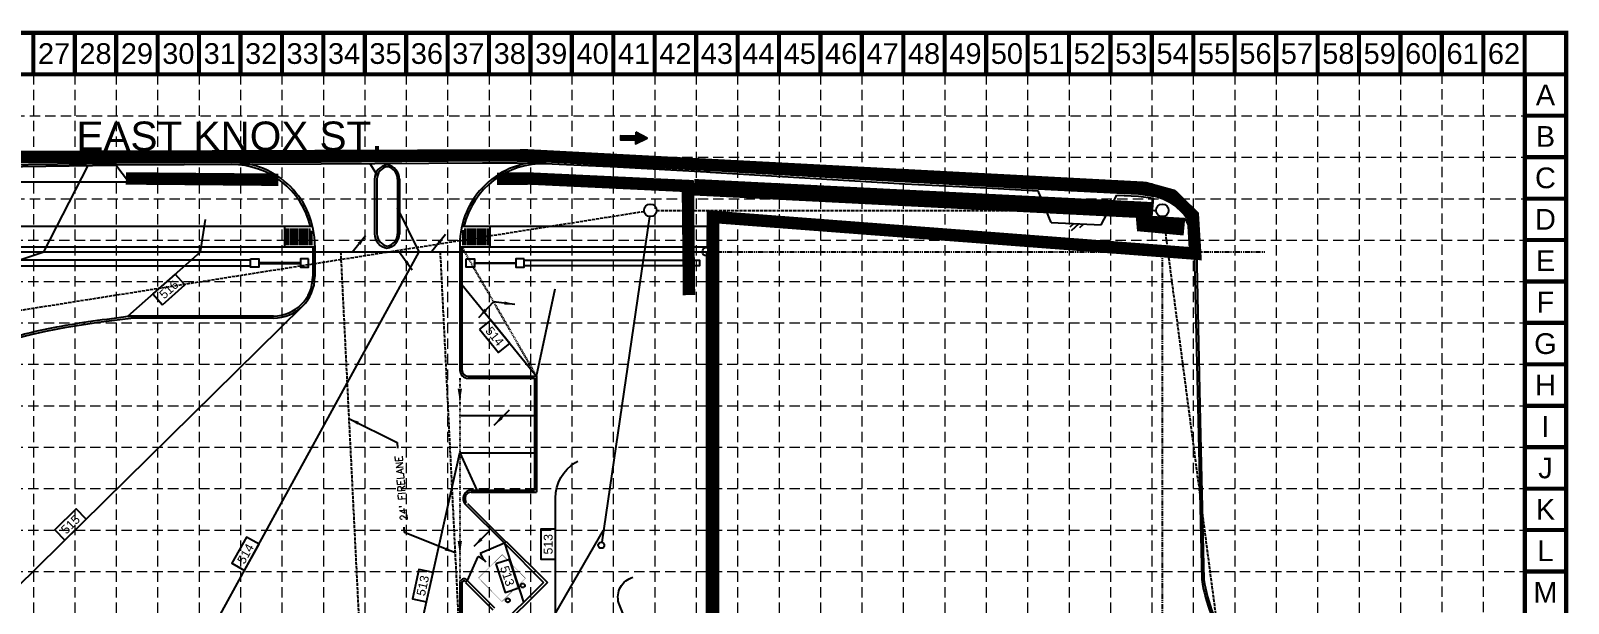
# Model space of a CAD drawing. Header units: inches. Extents: x -9366 to -8725, y -7062 to -6661.
# Drawn here: x -9096.4 to -8725.3, y -6799.3 to -6661.1 of the extents above; entities that cross this region are included whole.
import ezdxf
from ezdxf.enums import TextEntityAlignment as Align

# ---------------------------------------------------------------- set-up
doc = ezdxf.new("R2010")
doc.units = ezdxf.units.IN
doc.header["$MEASUREMENT"] = 0
for name, pattern in [('DASHED', [0.75, 0.5, -0.25]), ('DIVIDE', [1.25, 0.5, -0.25, 0, -0.25, 0, -0.25]), ('HIDDEN', [0.375, 0.25, -0.125]), ('MEDDASH', [1, 0.75, -0.25]), ('PHANTOM', [2.5, 1.25, -0.25, 0.25, -0.25, 0.25, -0.25])]:
    doc.linetypes.add(name, pattern=pattern)
for name, color, linetype in [('ADJOINERS', 7, 'PHANTOM'), ('ARROWS', 252, 'Continuous'), ('BASE', 7, 'Continuous'), ('BOUNDARY', 1, 'Continuous'), ('DEMO', 2, 'Continuous'), ('DIVIDE', 2, 'HIDDEN'), ('DUMPSTER', 7, 'Continuous'), ('EC', 7, 'DASHED'), ('ECURB', 2, 'Continuous'), ('EROSION BLANKET', 84, 'Continuous'), ('FIRELANE', 2, 'MEDDASH'), ('FLOW', 7, 'Continuous'), ('GRID', 254, 'HIDDEN'), ('LIMITS OF DISTURBANCE', 1, 'HIDDEN'), ('PCONT', 3, 'Continuous'), ('PCURB', 6, 'Continuous'), ('PSEW', 3, 'MEDDASH'), ('PSW', 7, 'Continuous'), ('PWALL', 7, 'Continuous'), ('SERVICES', 6, 'Continuous'), ('STNAME', 1, 'Continuous'), ('STRIPE', 2, 'Continuous'), ('VG', 2, 'DIVIDE')]:
    doc.layers.add(name, color=color, linetype=linetype)
doc.styles.get("Standard").update_dxf_attribs({"font": 'ARIAL.TTF'})
doc.styles.add('TEXT100', font='simplex.shx', dxfattribs={"height": 1.76})
doc.dimstyles.get("Standard").update_dxf_attribs({"dimtxt": 0.18, "dimasz": 0.18, "dimexe": 0.18, "dimexo": 0.0625, "dimgap": 0.09, "dimtad": 0, "dimtih": 1, "dimtoh": 1, "dimdec": 4, "dimzin": 0, "dimdsep": 46, "dimtxsty": 'Standard', "dimcen": 0.09, "dimadec": 0, "dimazin": 0, "dimtfac": 1, "dimtdec": 4, "dimtofl": 0, "dimtmove": 0, "dimatfit": 3, "dimfxl": 0, "dimtolj": 1, "dimtzin": 0, "dimarcsym": 0})

# ---------------------------------------------------------------- blocks, each defined once
blk = doc.blocks.new('arrow')
blk.add_lwpolyline([(-67, -25.4), (-59.3, -25.4), (-59.6, -56.1), (-51.9, -56.2), (-51.6, -25.5), (-44, -25.5), (-55.3, -2.4), (-67, -25.4)], close=True)
at = {"color": 254}
for points in [[(-44, -25.5), (-67, -25.4), (-55.3, -2.4), (-67, -25.4)], [(-59.6, -56.1), (-51.9, -56.2), (-59.3, -25.4), (-51.6, -25.5)]]:
    blk.add_solid(points, dxfattribs=at)

msp = doc.modelspace()

# ---------------------------------------------------------------- linework, layer by layer
at = {"layer": 'ADJOINERS'}
for p, q in [((-8933.31, -6714.48), (-8823.31, -6714.48)), ((-8823.31, -6714.48), (-8823.31, -6829.48)), ((-8823.31, -6714.48), (-8798.31, -6714.48))]:
    msp.add_line(p, q, dxfattribs=at)
at = {"layer": 'BASE', "color": 9}
msp.add_line((-8735.81, -6671.64), (-8735.81, -7051.64), dxfattribs=at)
at = {"layer": 'BASE', "const_width": 1}
for points in [[(-9365.81, -7061.64), (-8725.81, -7061.64), (-8725.81, -6661.64), (-9365.81, -6661.64)], [(-9355.83, -7051.64), (-8735.78, -7051.66), (-8735.79, -6671.64), (-9355.7, -6671.63)]]:
    msp.add_lwpolyline(points, close=True, dxfattribs=at)
for points in [[(-9095.81, -6671.64), (-9095.81, -6661.64)], [(-9085.81, -6671.64), (-9085.81, -6661.64)], [(-9075.81, -6671.64), (-9075.81, -6661.64)], [(-9065.81, -6671.64), (-9065.81, -6661.64)], [(-9055.81, -6671.64), (-9055.81, -6661.64)], [(-9045.81, -6671.64), (-9045.81, -6661.64)], [(-9035.81, -6671.64), (-9035.81, -6661.64)], [(-9025.81, -6671.64), (-9025.81, -6661.64)], [(-9015.81, -6671.64), (-9015.81, -6661.64)], [(-9005.81, -6671.64), (-9005.81, -6661.64)], [(-8995.81, -6671.64), (-8995.81, -6661.64)], [(-8985.81, -6671.64), (-8985.81, -6661.64)], [(-8975.81, -6671.64), (-8975.81, -6661.64)], [(-8965.81, -6671.64), (-8965.81, -6661.64)], [(-8955.81, -6671.64), (-8955.81, -6661.64)], [(-8945.81, -6671.64), (-8945.81, -6661.64)], [(-8935.81, -6671.64), (-8935.81, -6661.64)], [(-8925.81, -6671.64), (-8925.81, -6661.64)], [(-8915.81, -6671.64), (-8915.81, -6661.64)], [(-8905.81, -6671.64), (-8905.81, -6661.64)], [(-8895.81, -6671.64), (-8895.81, -6661.64)], [(-8885.81, -6671.64), (-8885.81, -6661.64)], [(-8875.81, -6671.64), (-8875.81, -6661.64)], [(-8865.81, -6671.64), (-8865.81, -6661.64)], [(-8855.81, -6671.64), (-8855.81, -6661.64)], [(-8845.81, -6671.64), (-8845.81, -6661.64)], [(-8835.81, -6671.64), (-8835.81, -6661.64)], [(-8825.81, -6671.64), (-8825.81, -6661.64)], [(-8815.81, -6671.64), (-8815.81, -6661.64)], [(-8805.81, -6671.64), (-8805.81, -6661.64)], [(-8795.81, -6671.64), (-8795.81, -6661.64)], [(-8785.81, -6671.64), (-8785.81, -6661.64)], [(-8775.81, -6671.64), (-8775.81, -6661.64)], [(-8765.81, -6671.64), (-8765.81, -6661.64)], [(-8755.81, -6671.64), (-8755.81, -6661.64)], [(-8745.81, -6671.64), (-8745.81, -6661.64)], [(-8735.81, -6671.64), (-8735.81, -6661.64)], [(-8725.81, -6671.64), (-8725.81, -6661.64)], [(-8725.81, -6671.64), (-8735.81, -6671.64)], [(-8725.81, -6681.64), (-8735.81, -6681.64)], [(-8725.81, -6691.64), (-8735.81, -6691.64)], [(-8725.81, -6701.64), (-8735.81, -6701.64)], [(-8725.81, -6711.64), (-8735.81, -6711.64)], [(-8725.81, -6721.64), (-8735.81, -6721.64)], [(-8725.81, -6731.64), (-8735.81, -6731.64)], [(-8725.81, -6741.64), (-8735.81, -6741.64)], [(-8725.81, -6751.64), (-8735.81, -6751.64)], [(-8725.81, -6761.64), (-8735.81, -6761.64)], [(-8725.81, -6771.64), (-8735.81, -6771.64)], [(-8725.81, -6781.64), (-8735.81, -6781.64)], [(-8725.81, -6791.64), (-8735.81, -6791.64)]]:
    msp.add_lwpolyline(points, dxfattribs=at)
at = {"layer": 'BOUNDARY', "color": 250}
for p, q in [((-9166.32, -6714.48), (-8933.32, -6714.48)), ((-8933.32, -6714.48), (-8933.32, -6834.48))]:
    msp.add_line(p, q, dxfattribs=at)
msp.add_circle((-8933.32, -6714.48), 1, dxfattribs=at)
at = {"layer": 'DEMO', "color": 8}
msp.add_lwpolyline([(-9104.12, -6693.95), (-9100.9, -6697.61), (-9072.81, -6697.57), (-9075.89, -6693.59)], dxfattribs=at)
at = {"layer": 'DIVIDE', "color": 7}
msp.add_line((-8992.36, -6713.39), (-8974.36, -6744.51), dxfattribs=at)
at = {"layer": 'DUMPSTER'}
for p, q in [((-8982.11, -6784.83), (-8987.93, -6787.32)), ((-8981.64, -6784.36), (-8982.11, -6784.83)), ((-8982.11, -6784.83), (-8972.68, -6794.26)), ((-8981.64, -6784.36), (-8971.74, -6794.26)), ((-8988.48, -6788.01), (-8991.06, -6793.79)), ((-8991.06, -6793.79), (-8991.53, -6794.26)), ((-8991.53, -6794.26), (-8984.93, -6800.86)), ((-8991.15, -6793.69), (-8984.46, -6800.39)), ((-8972.68, -6794.26), (-8984.23, -6805.81)), ((-8971.74, -6794.26), (-8984.23, -6806.75))]:
    msp.add_line(p, q, dxfattribs=at)
at = {"layer": 'DUMPSTER', "linetype": 'HIDDEN', "const_width": 0.0833}
msp.add_lwpolyline([(-8982.72, -6798.89), (-8988.34, -6793.19), (-8982.64, -6787.58), (-8977.02, -6793.27)], close=True, dxfattribs=at)
at = {"layer": 'DUMPSTER'}
for centre in [(-8977.67, -6795.02), (-8981.28, -6798.58)]:
    msp.add_circle(centre, 0.5, dxfattribs=at)
for centre, start, end in [((-8982.11, -6784.83), 203.1064, 225), ((-8991.06, -6793.79), 45, 65.9034)]:
    msp.add_arc(centre, 6.33, start, end, dxfattribs=at)
at = {"layer": 'EC', "color": 200, "linetype": 'Continuous', "const_width": 3}
for points in [[(-9036.65, -6697.1), (-9073.48, -6696.78)], [(-8936.61, -6698.66), (-8975.66, -6696.82), (-8983.88, -6696.85)], [(-8937.54, -6724.94), (-8937.83, -6697.29)]]:
    msp.add_lwpolyline(points, dxfattribs=at)
at = {"layer": 'ECURB', "color": 7}
for p, q in [((-9075.89, -6693.59), (-9104.12, -6693.95)), ((-9026.36, -6692.82), (-9075.9, -6693.09)), ((-9075.89, -6693.59), (-9075.89, -6693.09)), ((-9026.36, -6693.32), (-9075.89, -6693.59)), ((-8987.4, -6692.57), (-9026.36, -6692.82)), ((-8987.4, -6693.07), (-9026.36, -6693.32)), ((-8978.99, -6692.61), (-8987.4, -6692.57)), ((-8978.99, -6693.11), (-8987.4, -6693.07)), ((-8974.13, -6692.68), (-8978.99, -6692.61)), ((-8974.15, -6693.18), (-8978.99, -6693.11)), ((-8954.84, -6694.02), (-8974.15, -6693.18)), ((-8954.81, -6693.52), (-8974.13, -6692.68)), ((-8933.3, -6695.25), (-8954.84, -6694.02)), ((-8933.27, -6694.75), (-8954.81, -6693.52)), ((-8932.4, -6694.79), (-8933.27, -6694.75)), ((-8932.39, -6694.79, 511.88), (-8885.38, -6697.55, 511.32)), ((-8932.42, -6695.29), (-8933.3, -6695.25)), ((-8932.42, -6695.29, 511.88), (-8885.41, -6698.05, 511.32)), ((-8885.41, -6698.05, 511.32), (-8865.64, -6699.08, 511.32)), ((-8885.38, -6697.55, 511.32), (-8865.62, -6698.59, 511.32)), ((-8865.62, -6698.59, 511.32), (-8853.24, -6699.3, 511.32)), ((-8865.64, -6699.08, 511.32), (-8853.27, -6699.79, 511.32)), ((-8850.09, -6707.4, 510.75), (-8853.27, -6699.79, 510.75)), ((-8853.24, -6699.3, 511.32), (-8834.29, -6700.28, 511.32)), ((-8838.09, -6707.98, 510.75), (-8834.31, -6700.78, 510.75)), ((-8834.31, -6700.78, 511.32), (-8829.06, -6701.02, 511.32)), ((-8834.29, -6700.28, 511.32), (-8829.01, -6700.52, 511.32)), ((-8829.06, -6701.02, 511.32), (-8825.39, -6701.57, 511.32)), ((-8829.01, -6700.52, 511.32), (-8825.3, -6701.08, 511.32)), ((-8825.83, -6705.93, 510.75), (-8825.39, -6701.57, 510.75)), ((-8825.83, -6705.93, 510.75), (-8817.95, -6706.43, 510.75)), ((-8850.09, -6707.4, 510.75), (-8850.09, -6707.4, 510.75)), ((-8850.09, -6707.4, 510.75), (-8838.09, -6707.98, 510.75)), ((-8844.68, -6707.68, 510.75), (-8845.6, -6708.55, 510.75)), ((-8843.48, -6707.72, 510.75), (-8845.3, -6709.44, 510.75)), ((-8843.22, -6708.62, 510.75), (-8842.33, -6707.78, 510.75)), ((-8815.57, -6713.99, 511.32), (-8815.57, -6713.99, 511.32)), ((-8815.57, -6713.99, 511.32), (-8814.63, -6755.31, 511.32)), ((-8815.07, -6713.98, 511.32), (-8814.13, -6755.29, 511.32)), ((-8933.08, -6726.66, 510.86), (-8931.32, -6728.43, 510.86)), ((-8933.08, -6727.87, 510.86), (-8932.19, -6728.76, 510.86)), ((-8932.19, -6726.38, 510.86), (-8933.06, -6725.51, 510.86)), ((-8814.63, -6755.31, 511.32), (-8813.78, -6793.59, 511.32)), ((-8814.13, -6755.29, 511.32), (-8813.28, -6793.55, 511.32)), ((-8932.43, -6766.23, 510.86), (-8933.3, -6765.37, 510.86)), ((-8933.32, -6766.52, 510.86), (-8931.55, -6768.29, 510.86)), ((-8933.32, -6767.72, 510.86), (-8932.43, -6768.61, 510.86)), ((-8813.78, -6793.59, 511.32), (-8813.78, -6793.59, 511.32))]:
    msp.add_line(p, q, dxfattribs=at)
for centre, radius, start, end in [((-8828.05, -6713.77, 511.32), 12.98, 359.0345, 77.7662), ((-8828.05, -6713.77, 511.32), 12.48, 358.9894, 35.9987), ((-8776.93, -6787.99, 511.32), 37.28, 188.6413, 215.5807), ((-8776.93, -6787.99, 511.32), 36.78, 188.6913, 215.5807)]:
    msp.add_arc(centre, radius, start, end, dxfattribs=at)
at = {"layer": 'EROSION BLANKET', "const_width": 4}
msp.add_lwpolyline([(-8936.35, -6698.9), (-8827.83, -6704.38), (-8827.55, -6707.67), (-8817.96, -6708.56)], dxfattribs=at)
at = {"layer": 'FIRELANE', "color": 250}
for p, q in [((-9021.65, -6714.48), (-9017.06, -6806.89)), ((-8997.62, -6714.48), (-8993.09, -6805.7))]:
    msp.add_line(p, q, dxfattribs=at)
at = {"layer": 'GRID', "color": 252, "linetype": 'HIDDEN', "lineweight": 0, "ltscale": 10}
for p, q in [((-9095.81, -6671.64), (-9095.81, -7021.69)), ((-9085.81, -6671.64), (-9085.81, -7021.69)), ((-9075.81, -6671.64), (-9075.81, -7021.69)), ((-9065.81, -6671.64), (-9065.81, -7021.69)), ((-9055.81, -6671.64), (-9055.81, -7021.69)), ((-9045.81, -6671.64), (-9045.81, -7021.69)), ((-9035.81, -6671.64), (-9035.81, -7021.69)), ((-9025.81, -6671.64), (-9025.81, -7021.69)), ((-9015.81, -6671.64), (-9015.81, -7021.69)), ((-9005.81, -6671.64), (-9005.81, -7021.69)), ((-8995.81, -6671.64), (-8995.81, -7021.69)), ((-8985.81, -6671.64), (-8985.81, -7021.69)), ((-8975.81, -6671.64), (-8975.81, -7021.69)), ((-8965.81, -6671.64), (-8965.81, -7021.69)), ((-8955.81, -6671.64), (-8955.81, -7021.69)), ((-8945.81, -6671.64), (-8945.81, -7021.69)), ((-8935.81, -6671.64), (-8935.81, -7021.69)), ((-8925.81, -6671.64), (-8925.81, -7021.69)), ((-8915.81, -6671.64), (-8915.81, -7021.69)), ((-8905.81, -6671.64), (-8905.81, -7021.69)), ((-8895.81, -6671.64), (-8895.81, -7021.69)), ((-8885.81, -6671.64), (-8885.81, -7021.69)), ((-8875.81, -6671.64), (-8875.81, -7021.69)), ((-8865.81, -6671.64), (-8865.81, -7021.69)), ((-8855.81, -6671.64), (-8855.81, -7021.69)), ((-8845.81, -6671.64), (-8845.81, -7021.69)), ((-8835.81, -6671.64), (-8835.81, -7021.69)), ((-8825.81, -6671.64), (-8825.81, -7021.69)), ((-8815.81, -6671.64), (-8815.81, -7021.69)), ((-8805.81, -6671.64), (-8805.81, -7021.69)), ((-8795.81, -6671.64), (-8795.81, -7021.69)), ((-8785.81, -6671.64), (-8785.81, -7021.69)), ((-8775.81, -6671.64), (-8775.81, -7021.69)), ((-8765.81, -6671.64), (-8765.81, -7021.69)), ((-8755.82, -6671.48), (-8755.82, -7021.69)), ((-8745.82, -6671.48), (-8745.82, -7021.69)), ((-9355.44, -6681.67), (-8735.44, -6681.67)), ((-9355.44, -6691.67), (-8735.44, -6691.67)), ((-9355.44, -6701.67), (-8735.44, -6701.67)), ((-9355.81, -6711.64), (-8735.81, -6711.64)), ((-9355.81, -6721.64), (-8735.81, -6721.64)), ((-9355.81, -6731.64), (-8735.81, -6731.64)), ((-9355.81, -6741.64), (-8735.81, -6741.64)), ((-9355.81, -6751.64), (-8735.81, -6751.64)), ((-9355.81, -6761.64), (-8735.81, -6761.64)), ((-9355.81, -6771.64), (-8735.81, -6771.64)), ((-9355.81, -6781.64), (-8735.81, -6781.64)), ((-9355.81, -6791.64), (-8735.81, -6791.64))]:
    msp.add_line(p, q, dxfattribs=at)
at = {"layer": 'LIMITS OF DISTURBANCE', "ltscale": 50, "const_width": 3}
msp.add_lwpolyline([(-8927.02, -6987.04), (-8914.18, -6832.27), (-8931.7, -6832.45), (-8931.74, -6706.07), (-8815.35, -6714.92), (-8815.91, -6705.73), (-8820.91, -6700.85), (-8827.49, -6699.04), (-8976.52, -6691.21), (-9065.91, -6691.5), (-9154.25, -6691.72), (-9177.27, -6701.45), (-9182.79, -6707.79), (-9186.29, -6725.4), (-9185.13, -6963.57, 0.254888), (-9174.03, -6983.7), (-9170.71, -6985.15), (-9110.92, -6987.06), (-8929.04, -6987)], format="xyb", close=True, dxfattribs=at)
at = {"layer": 'PCONT', "color": 35}
for p, q in [((-9093.28, -6714.48), (-9082.58, -6693.69)), ((-9117.14, -6722.53), (-9093.28, -6714.48)), ((-8982.11, -6784.83), (-8977.48, -6799.06))]:
    msp.add_line(p, q, dxfattribs=at)
for points in [[(-9012.75, -6696.08), (-9014.53, -6693.24)], [(-9074.23, -6852.63), (-9073.07, -6842.84), (-9002.68, -6714.48), (-9007.87, -6703.85)], [(-9073, -6729.98), (-9055.46, -6714.48), (-9054.23, -6706.66)], [(-8992.36, -6722.38), (-8974.36, -6744.51), (-8969.88, -6723.46)]]:
    msp.add_lwpolyline(points, dxfattribs=at)
for points in [[(-9064.66, -6727.28), (-9059.22, -6722.48), (-9061.54, -6719.86), (-9066.97, -6724.66)], [(-8988.1, -6733.17), (-8983.52, -6738.79), (-8980.81, -6736.58), (-8985.38, -6730.96)], [(-9088.21, -6784.07), (-9083.04, -6778.98), (-9085.5, -6776.49), (-9090.66, -6781.57)], [(-9044.84, -6791.37), (-9041.3, -6785.05), (-9044.35, -6783.34), (-9047.89, -6789.66)], [(-8969.79, -6788.67), (-8969.79, -6781.42), (-8973.29, -6781.42), (-8973.29, -6788.67)], [(-9000.89, -6798.96), (-8999.31, -6791.89), (-9002.73, -6791.13), (-9004.31, -6798.2)], [(-8984.17, -6789.79), (-8981.93, -6796.69), (-8978.6, -6795.6), (-8980.85, -6788.71)]]:
    msp.add_lwpolyline(points, close=True, dxfattribs=at)
for points in [[(-9113.47, -6936.14), (-9123.61, -6837.79), (-9120.18, -6819.33, -0.15359), (-9115.96, -6811.38), (-9030.85, -6727.61)], [(-8974.19, -6870.19), (-8992.51, -6833.49, 0.081436), (-8998.2, -6825.62), (-9005.31, -6818.76), (-8992.86, -6763.01), (-8988.78, -6772.01)], [(-8969.79, -6802.87), (-8969.79, -6773.91, -0.263467), (-8964.93, -6765.33), (-8964.34, -6764.98)], [(-8949.39, -6811.81), (-8954.33, -6799.71, -0.417779), (-8951.53, -6793.16), (-8951.1, -6793)]]:
    msp.add_lwpolyline(points, format="xyb", dxfattribs=at)
at = {"layer": 'PCURB', "color": 7}
for p, q in [((-9104.12, -6693.45), (-9075.9, -6693.09)), ((-9104.11, -6693.95), (-9075.89, -6693.59)), ((-9013.45, -6696.93), (-9013.45, -6710.14)), ((-9012.87, -6696.92), (-9012.87, -6710.13)), ((-9007.87, -6696.92), (-9007.87, -6710.24)), ((-9007.45, -6696.93), (-9007.45, -6710.25)), ((-9028.36, -6713.39), (-9028.36, -6720.48)), ((-9027.86, -6712.93), (-9027.86, -6720.48)), ((-8992.86, -6712.75), (-8992.86, -6743.01)), ((-8992.36, -6713.39), (-8992.36, -6743.01)), ((-9037.86, -6729.98), (-9073, -6729.98)), ((-9037.86, -6730.48), (-9072.31, -6730.48)), ((-8990.86, -6744.51), (-8974.36, -6744.51)), ((-8990.86, -6745.01), (-8974.86, -6745.01)), ((-8974.86, -6745.01), (-8974.86, -6772.01)), ((-8974.36, -6744.51), (-8974.36, -6772.51)), ((-8990.1, -6772.01), (-8974.86, -6772.01)), ((-8990.1, -6772.51), (-8974.36, -6772.51)), ((-8991.4, -6775.54), (-8982.11, -6784.83)), ((-8991.04, -6775.19), (-8981.75, -6784.48)), ((-8992.86, -6794.4), (-8992.86, -6805.14)), ((-8992.36, -6794.4), (-8992.36, -6805.14))]:
    msp.add_line(p, q, dxfattribs=at)
for centre, radius, start, end in [((-9047.86, -6712.93), 20, 0, 90.3459), ((-9047.86, -6712.93), 19.5, 13.456, 90.3459), ((-9010, -6696.92), 3.45, 96.1638, 180.2779), ((-9009.87, -6696.92), 3, 99.5941, 180), ((-9010.95, -6696.93), 3.5, 0, 80.4059), ((-9010.87, -6696.92), 3, 0, 80.4059), ((-8972.86, -6712.75), 20, 87.4943, 180), ((-8972.86, -6712.75), 19.5, 87.4943, 167.0849), ((-9009.98, -6710.15), 3.47, 179.8431, 262.1578), ((-9009.87, -6710.13), 3, 180, 260.4059), ((-9010.93, -6710.15), 3.47, 277.8422, 0.1569), ((-9010.87, -6710.13), 3, 279.5941, 0), ((-9037.86, -6720.48), 9.5, 270, 0), ((-9037.86, -6720.48), 10, 270, 0), ((-8990.86, -6743.01), 2, 180, 270), ((-8990.86, -6743.01), 1.5, 180, 270), ((-8990.1, -6774.01), 2, 90, 221.8103), ((-8990.1, -6774.01), 1.5, 90, 221.8103), ((-8987.86, -6772.01), 5, 221.8103, 225), ((-8991.86, -6794.4), 1, 45, 180), ((-8991.86, -6794.4), 0.5, 45, 180)]:
    msp.add_arc(centre, radius, start, end, dxfattribs=at)
for points, knots in [([(-9152.47, -6786.48), (-9150.73, -6783.58), (-9148.99, -6780.69), (-9143.02, -6771.04), (-9138.68, -6764.47), (-9131.93, -6756.11), (-9129.89, -6753.77), (-9123.46, -6747.19), (-9118.8, -6743.39), (-9111.86, -6739.44), (-9110.05, -6738.55), (-9106.31, -6736.95), (-9104.39, -6736.24), (-9098.49, -6734.34), (-9094.38, -6733.38), (-9084.37, -6731.5), (-9078.37, -6730.74), (-9072.38, -6729.99)], [1.776673, 1.776673, 1.776673, 1.776673, 11.221392, 11.221392, 33.664175, 33.664175, 42.981302, 42.981302, 61.615556, 61.615556, 67.905889, 67.905889, 74.196222, 74.196222, 86.776888, 86.776888, 104.143515, 104.143515, 104.143515, 104.143515]), ([(-9151.97, -6786.62), (-9140.56, -6767.59), (-9121.46, -6736.69), (-9086.19, -6732.23), (-9072.31, -6730.48)], [1.903397, 1.903397, 1.903397, 1.903397, 63.912115, 104.143515, 104.143515, 104.143515, 104.143515])]:
    msp.add_open_spline(points, degree=3, knots=knots, dxfattribs=at)
at = {"layer": 'PSEW', "color": 40}
for p, q in [((-9195.03, -6743.79), (-8948.36, -6704.72)), ((-8945.38, -6704.48), (-8824.78, -6704.48)), ((-8823.08, -6705.97), (-8803.88, -6851.83))]:
    msp.add_line(p, q, dxfattribs=at)
at = {"layer": 'PSEW', "color": 40, "linetype": 'Continuous'}
for centre in [(-8946.88, -6704.48), (-8823.28, -6704.48)]:
    msp.add_circle(centre, 1.5, dxfattribs=at)
at = {"layer": 'PSW', "color": 7}
for p, q in [((-9035.18, -6708.39), (-9167.18, -6708.39)), ((-9028.38, -6708.39), (-9035.18, -6708.39)), ((-9035.18, -6708.39), (-9035.18, -6713.39)), ((-9034.68, -6708.89), (-9034.68, -6712.89)), ((-9034.18, -6708.89), (-9034.18, -6712.89)), ((-9033.68, -6708.89), (-9033.68, -6712.89)), ((-9033.18, -6708.89), (-9033.18, -6712.89)), ((-9032.68, -6708.89), (-9032.68, -6712.89)), ((-9032.18, -6708.89), (-9032.18, -6712.89)), ((-9031.68, -6708.89), (-9031.68, -6712.89)), ((-9031.18, -6708.89), (-9031.18, -6712.89)), ((-9030.68, -6708.89), (-9030.68, -6712.89)), ((-9030.18, -6708.89), (-9030.18, -6712.89)), ((-9029.68, -6708.89), (-9029.68, -6712.89)), ((-9029.18, -6708.89), (-9029.18, -6712.89)), ((-9028.68, -6709.44), (-9028.68, -6712.89)), ((-8985.55, -6708.39), (-8992.38, -6708.39)), ((-8992.05, -6712.89), (-8992.05, -6709.27)), ((-8991.55, -6712.89), (-8991.55, -6708.89)), ((-8991.05, -6712.89), (-8991.05, -6708.89)), ((-8990.55, -6712.89), (-8990.55, -6708.89)), ((-8990.05, -6712.89), (-8990.05, -6708.89)), ((-8989.55, -6712.89), (-8989.55, -6708.89)), ((-8989.05, -6712.89), (-8989.05, -6708.89)), ((-8988.55, -6712.89), (-8988.55, -6708.89)), ((-8988.05, -6712.89), (-8988.05, -6708.89)), ((-8987.55, -6712.89), (-8987.55, -6708.89)), ((-8987.05, -6712.89), (-8987.05, -6708.89)), ((-8986.55, -6712.89), (-8986.55, -6708.89)), ((-8986.05, -6712.89), (-8986.05, -6708.89)), ((-8933.05, -6708.39), (-8985.55, -6708.39)), ((-8985.55, -6713.39), (-8985.55, -6708.39)), ((-8933.05, -6713.39), (-8933.05, -6708.39)), ((-9035.18, -6713.39), (-9167.22, -6713.39)), ((-9027.86, -6713.39), (-9035.18, -6713.39)), ((-8985.55, -6713.39), (-8992.85, -6713.39)), ((-8933.05, -6713.39), (-8985.55, -6713.39))]:
    msp.add_line(p, q, dxfattribs=at)
at = {"layer": 'PWALL'}
for points in [[(-9043.36, -6716.54), (-9115.13, -6716.54), (-9115.13, -6717.87), (-9043.36, -6717.87)], [(-9043.36, -6716.21), (-9041.36, -6716.21), (-9041.36, -6718.21), (-9043.36, -6718.21)], [(-9031.36, -6717.12), (-9041.36, -6717.12), (-9041.36, -6717.29), (-9031.36, -6717.29)], [(-9029.36, -6716.21), (-9031.36, -6716.21), (-9031.36, -6718.21), (-9029.36, -6718.21)], [(-8991.36, -6716.21), (-8989.36, -6716.21), (-8989.36, -6718.21), (-8991.36, -6718.21)], [(-8989.36, -6717.12), (-8979.36, -6717.12), (-8979.36, -6717.29), (-8989.36, -6717.29)], [(-8977.36, -6716.21), (-8979.36, -6716.21), (-8979.36, -6718.21), (-8977.36, -6718.21)], [(-8977.36, -6716.54), (-8935.02, -6716.54), (-8935.02, -6717.87), (-8977.36, -6717.87)]]:
    msp.add_lwpolyline(points, close=True, dxfattribs=at)
at = {"layer": 'SERVICES', "color": 250}
for p, q in [((-8947.09, -6705.97), (-8958.62, -6784.56)), ((-9007.72, -6867.45), (-8958.2, -6781.68))]:
    msp.add_line(p, q, dxfattribs=at)
msp.add_circle((-8958.73, -6785.29), 0.732, dxfattribs=at)
at = {"layer": 'STRIPE', "color": 7}
for p, q in [((-8992.86, -6754.01), (-8974.86, -6754.01)), ((-8992.86, -6763.01), (-8974.86, -6763.01))]:
    msp.add_line(p, q, dxfattribs=at)
at = {"layer": 'VG', "color": 7}
msp.add_line((-8992.86, -6745.01), (-8992.86, -6794.4), dxfattribs=at)
for points in [[(-8992.34, -6747.54), (-8992.86, -6750.66), (-8993.38, -6747.54)], [(-8992.34, -6784.28), (-8992.86, -6787.4), (-8993.38, -6784.28)]]:
    msp.add_solid(points, dxfattribs=at)

# ---------------------------------------------------------------- block references
at = {"layer": 'ARROWS', "xscale": 0.1200000000008004, "yscale": 0.1199999999998909, "zscale": 0.12, "rotation": 270}
msp.add_blockref('arrow', (-8947.36, -6693.67), dxfattribs=at)

# ---------------------------------------------------------------- texts
at = {"layer": 'BASE'}
for s, p in [('27', (-9090.81, -6666.64)), ('28', (-9080.81, -6666.64)), ('29', (-9070.81, -6666.64)), ('30', (-9060.81, -6666.64)), ('31', (-9050.81, -6666.64)), ('32', (-9040.81, -6666.64)), ('33', (-9030.81, -6666.64)), ('34', (-9020.81, -6666.64)), ('35', (-9010.81, -6666.64)), ('36', (-9000.81, -6666.64)), ('37', (-8990.81, -6666.64)), ('38', (-8980.81, -6666.64)), ('39', (-8970.81, -6666.64)), ('40', (-8960.81, -6666.64)), ('41', (-8950.81, -6666.64)), ('42', (-8940.81, -6666.64)), ('43', (-8930.81, -6666.64)), ('44', (-8920.81, -6666.64)), ('45', (-8910.81, -6666.64)), ('46', (-8900.81, -6666.64)), ('47', (-8890.81, -6666.64)), ('48', (-8880.81, -6666.64)), ('49', (-8870.81, -6666.64)), ('50', (-8860.81, -6666.64)), ('51', (-8850.81, -6666.64)), ('52', (-8840.81, -6666.64)), ('53', (-8830.81, -6666.64)), ('54', (-8820.81, -6666.64)), ('55', (-8810.81, -6666.64)), ('56', (-8800.81, -6666.64)), ('57', (-8790.81, -6666.64)), ('58', (-8780.81, -6666.64)), ('59', (-8770.81, -6666.64)), ('60', (-8760.81, -6666.64)), ('61', (-8750.81, -6666.64)), ('62', (-8740.81, -6666.64)), ('A', (-8730.81, -6676.64)), ('B', (-8730.81, -6686.64)), ('C', (-8730.81, -6696.64)), ('D', (-8730.81, -6706.64)), ('E', (-8730.81, -6716.64)), ('F', (-8730.81, -6726.64)), ('G', (-8730.81, -6736.64)), ('H', (-8730.81, -6746.64)), ('I', (-8730.81, -6756.64)), ('J', (-8730.81, -6766.64)), ('K', (-8730.81, -6776.64)), ('L', (-8730.81, -6786.64)), ('M', (-8730.81, -6796.64))]:
    msp.add_text(s, height=5, dxfattribs=at).set_placement(p, align=Align.MIDDLE_CENTER)
at = {"layer": 'FIRELANE', "color": 250, "linetype": 'Continuous', "style": 'TEXT100'}
msp.add_text("24' FIRELANE", height=1.76, rotation=94.7054, dxfattribs=at).set_placement((-9006.09, -6771.44), align=Align.CENTER)
at = {"layer": 'PCONT', "color": 35}
for s, rotation, p in [('516', 41.4583, (-9063.1, -6723.57)), ('514', 309.1236, (-8984.45, -6734.87)), ('515', 44.5465, (-9086.85, -6780.28)), ('513', 89.9902, (-8971.54, -6785.05)), ('514', 60.7547, (-9044.6, -6787.35)), ('513', 288.0396, (-8981.39, -6792.7)), ('513', 77.4141, (-9001.81, -6795.05))]:
    msp.add_text(s, height=2.12, rotation=rotation, dxfattribs=at).set_placement(p, align=Align.MIDDLE_CENTER)
at = {"layer": 'STNAME', "color": 7}
msp.add_text('EAST KNOX ST.', height=7, rotation=360, dxfattribs=at).set_placement((-9048.46, -6690.05), align=Align.CENTER)

# ---------------------------------------------------------------- leaders
at = {"layer": 'FIRELANE', "color": 250, "linetype": 'Continuous'}
for points in [[(-9019.65, -6754.73), (-9007.98, -6760.5), (-9007.87, -6761.86)], [(-8994.02, -6787.11), (-9006.18, -6782.25), (-9006.29, -6780.9)]]:
    msp.add_leader(points, dimstyle='Standard', override={"dimasz": 2.5, "dimgap": 0.5, "dimtad": 1, "dimtih": 0, "dimtoh": 0, "dimdec": 1, "dimpost": "'", "dimtxsty": 'TEXT100', "dimcen": 0, "dimtdec": 0}, dxfattribs=at)
at = {"layer": 'FLOW'}
for points in [[(-9015.62, -6710.62), (-9018.86, -6714.67)], [(-8996.35, -6710.33), (-8999.6, -6714.39)], [(-9004.35, -6718.88), (-9007.4, -6714.67)], [(-8988.31, -6730.33), (-8984.76, -6726.53)], [(-8979.61, -6727.19), (-8984.76, -6726.53)], [(-8984.58, -6756.3), (-8980.89, -6752.65)], [(-8989.44, -6785.56), (-8985.75, -6781.9)]]:
    msp.add_leader(points, dimstyle='Standard', override={"dimasz": 2.5, "dimgap": 0.6, "dimtad": 1, "dimtih": 0, "dimtoh": 0, "dimdec": 1, "dimpost": "'", "dimtxsty": 'TEXT100', "dimcen": 0}, dxfattribs=at)

doc.saveas('drawing.dxf')
